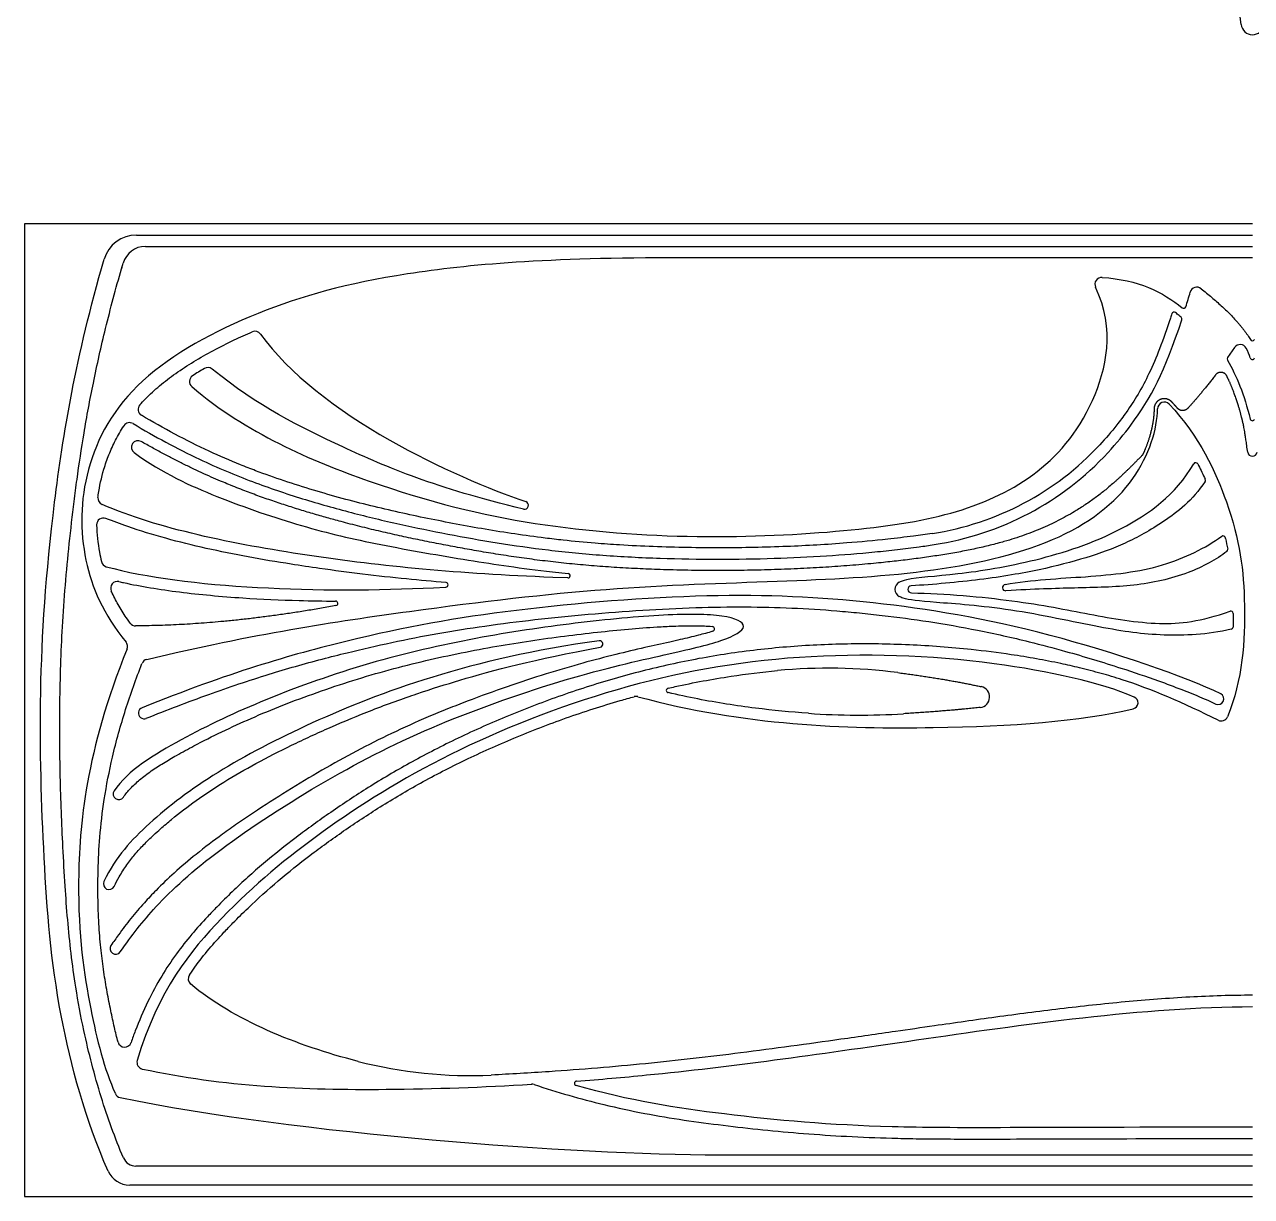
# Model space of a CAD drawing. Header units: millimetres. Extents: x -143 to 143, y -142 to 141.
# Drawn here: x -142.51 to -96.74, y 13.47 to 57.18 of the extents above; entities that cross this region are included whole.
import ezdxf

# ---------------------------------------------------------------- set-up
doc = ezdxf.new("R2010")
doc.units = ezdxf.units.MM
doc.header["$MEASUREMENT"] = 0
doc.layers.add('Layer 03', color=5, linetype='Continuous')

msp = doc.modelspace()

# ---------------------------------------------------------------- linework, layer by layer
at = {"layer": 'Layer 03'}
for p, q in [((-142.506, 49.754), (-142.506, 13.466)), ((-96.701, 49.754), (-142.506, 49.754)), ((-138.33, 49.33), (-96.701, 49.33)), ((-137.996, 48.907), (-96.701, 48.907)), ((-138.889, 48.073), (-138.83, 48.279)), ((-138.877, 48.116), (-138.889, 48.073)), ((-96.701, 48.484), (-117.96, 48.484)), ((-97.366, 45.137), (-97.632, 44.756)), ((-122.809, 36.77), (-122.227, 36.706)), ((-127.245, 36.176), (-126.785, 36.199)), ((-122.24, 36.537), (-122.802, 36.56)), ((-116.59, 15.021), (-96.701, 15.021)), ((-96.701, 14.598), (-138.349, 14.598)), ((-96.701, 13.89), (-138.584, 13.89)), ((-142.506, 13.466), (-96.701, 13.466))]:
    msp.add_line(p, q, dxfattribs=at)
for centre, radius, start, end in [((-96.701, 57.226), 0.423, 185.9806, 354.0194), ((-138.33, 48.074), 1.256, 90, 163.786), ((-137.996, 48.039), 0.868, 90, 163.9355), ((-102.322, 47.496), 0.254, 86.4944, 205.1375), ((-98.776, 47.13), 0.254, 51.7396, 163.6753), ((-99.626, 46.373), 0.0847, 51.6841, 162.2774), ((-99.416, 46.198), 0.0847, 342.1025, 48.8672), ((-99.264, 46.679), 0.0847, 230.7504, 342.933), ((-133.909, 45.488), 0.254, 35.4979, 113.1991), ((-96.701, 45.473), 0.0847, 211.2851, 328.7149), ((-97.157, 44.991), 0.254, 27.269, 145.0293), ((-97.562, 44.708), 0.0847, 145.0293, 210.3465), ((-96.701, 44.771), 0.0847, 198.0783, 341.9217), ((-136.101, 43.867), 0.254, 122.884, 229.4299), ((-135.669, 44.134), 0.254, 50.9295, 120.5441), ((-99.988, 42.845), 0.254, 43.2483, 179.6619), ((-138.017, 42.824), 0.254, 138.2472, 239.2306), ((-138.587, 42.079), 0.254, 59.0352, 147.0549), ((-96.701, 42.486), 0.0847, 193.8985, 346.1015), ((-138.275, 41.415), 0.246, 60.1467, 234.3262), ((-110.25, 48.796), 10.718, 278.6338, 317.1231), ((-110.25, 48.796), 11.141, 278.6338, 317.1231), ((-96.701, 41.255), 0.178, 187.8501, 352.1499), ((-98.817, 40.753), 0.0847, 27.7121, 149.777), ((-98.541, 40.184), 0.0847, 327.2147, 24.1874), ((-139.515, 39.511), 0.254, 172.7462, 246.6456), ((-123.857, 39.247), 0.147, 256.4728, 71.1718), ((-139.564, 38.522), 0.254, 67.9752, 181.6087), ((-97.798, 38.022), 0.0847, 13.5592, 125.5799), ((-97.704, 37.594), 0.0847, 307.8404, 11.036), ((-139.393, 37.204), 0.254, 193.1861, 254.6108), ((-122.236, 36.622), 0.0847, 267.7234, 83.746), ((-139.04, 36.155), 0.254, 77.089, 204.243), ((-126.789, 36.284), 0.0847, 272.8768, 85.4324), ((-109.736, 36.114), 0.301, 118.9075, 242.2038), ((-109.422, 36.114), 0.133, 92.9405, 269.1332), ((-105.905, 36.179), 0.118, 100.3297, 273.2387), ((-130.904, 35.589), 0.0847, 280.3878, 89.6394), ((-97.503, 35.218), 0.0847, 0.1573, 108.9016), ((-138.363, 35.004), 0.254, 215.9447, 270.3422), ((-116.862, 34.637), 0.092, 287.1813, 85.2342), ((-97.51, 34.711), 0.0847, 283.6107, 358.3891), ((-138.918, 33.987), 0.254, 338.0617, 38.8402), ((-121.051, 34.074), 0.118, 280.6544, 97.5095), ((-137.888, 33.253), 0.254, 103.4637, 158.6177), ((-112.509, 12.906), 20.267, 82.6794, 95.4127), ((-119.694, 31.865), 0.254, 74.7429, 105.1869), ((-118.48, 32.343), 0.0847, 102.899, 256.8404), ((-106.9, 32.099), 0.394, 276.3994, 77.8661), ((-101.199, 31.885), 0.231, 283.0762, 66.8538), ((-97.978, 32.025), 0.212, 244.079, 64.079), ((-138.045, 31.498), 0.212, 112.0015, 292.0015), ((-111.374, 57.816), 26.395, 265.8921, 273.6034), ((-97.867, 31.456), 0.254, 243.1236, 337.422), ((-138.99, 28.481), 0.212, 146.0035, 326.0035), ((-139.353, 25.126), 0.212, 154.1572, 334.1572), ((-139.108, 22.713), 0.212, 145.2532, 325.2524), ((-136.147, 21.586), 0.254, 145.8312, 229.9793), ((-138.773, 19.291), 0.254, 194.6273, 341.1276), ((-138.059, 18.469), 0.254, 163.2694, 257.8241), ((-125.89, 34.752), 16.774, 255.5974, 272.6984), ((-123.573, 17.401), 0.254, 71.4608, 93.4857), ((-121.911, 17.684), 0.0847, 94.3443, 254.1934), ((-138.888, 17.406), 0.254, 204.4688, 258.419), ((-138.349, 15.106), 0.508, 203.0697, 270), ((-138.584, 14.768), 0.878, 203.6559, 270)]:
    msp.add_arc(centre, radius, start, end, dxfattribs=at)
for points, knots in [([(-97.121, 57.182), (-97.339, 59.259), (-98.945, 63.362), (-104.505, 68.525), (-112.993, 71.129), (-117.876, 73.151), (-118.922, 74.894), (-119.071, 75.274)], [155.705225, 155.705225, 155.705225, 155.705225, 163.043447, 170.38167, 177.719893, 185.058116, 187.019931, 187.019931, 187.019931, 187.019931]), ([(-139.389, 14.416), (-140.227, 16.328), (-141.394, 20.542), (-141.814, 25.997), (-142.005, 32.199), (-141.585, 38.73), (-140.601, 44.763), (-139.537, 48.425)], [1288.155372, 1288.155372, 1288.155372, 1288.155372, 1295.978552, 1304.522243, 1313.065933, 1321.609624, 1329.51276, 1329.51276, 1329.51276, 1329.51276]), ([(-138.817, 14.907), (-139.133, 15.648), (-139.698, 17.212), (-140.251, 19.351), (-140.585, 21.149), (-140.774, 22.53), (-140.903, 23.788), (-141, 25.11), (-141.099, 26.893), (-141.187, 29.169), (-141.207, 31.908), (-141.109, 34.805), (-140.901, 37.312), (-140.689, 39.141), (-140.51, 40.516), (-140.288, 41.992), (-139.94, 43.873), (-139.48, 45.921), (-139.102, 47.335), (-138.889, 48.073)], [1259.506879, 1259.506879, 1259.506879, 1259.506879, 1262.363608, 1265.389163, 1267.330196, 1268.840457, 1270.325983, 1271.811168, 1273.536551, 1276.652158, 1279.880386, 1283.24179, 1286.919463, 1288.790337, 1289.765752, 1291.831223, 1294.078512, 1296.543777, 1299.264395, 1299.264395, 1299.264395, 1299.264395]), ([(-117.96, 48.484), (-123.094, 48.484), (-128.8, 47.983), (-133.849, 46.605), (-138.566, 44.041), (-140.428, 40.587), (-140.443, 37.16), (-139.574, 35.208), (-138.72, 34.147)], [1415.659319, 1415.659319, 1415.659319, 1415.659319, 1422.069944, 1428.48057, 1434.891195, 1441.30182, 1447.712445, 1453.899895, 1453.899895, 1453.899895, 1453.899895]), ([(-136.266, 43.675), (-134.252, 41.95), (-129.23, 39.809), (-123.517, 38.413), (-117.336, 37.963), (-111.646, 38.258), (-107.829, 38.83), (-104.774, 40.178), (-102.51, 42.712), (-101.811, 45.808), (-102.552, 47.388)], [2990.538381, 2990.538381, 2990.538381, 2990.538381, 2996.436902, 3002.649612, 3008.862322, 3015.075032, 3021.287742, 3027.500452, 3033.713162, 3039.472462, 3039.472462, 3039.472462, 3039.472462]), ([(-99.707, 46.399), (-99.725, 46.344), (-99.867, 45.902), (-100.129, 45.146), (-100.53, 44.197), (-100.947, 43.405), (-101.362, 42.774), (-101.836, 42.14), (-102.174, 41.743), (-102.396, 41.503)], [2901.053749, 2901.053749, 2901.053749, 2901.053749, 2901.258597, 2902.698859, 2903.885064, 2904.908342, 2905.866537, 2906.556855, 2907.713325, 2907.713325, 2907.713325, 2907.713325]), ([(-99.36, 46.261), (-99.408, 46.303), (-99.478, 46.363), (-99.551, 46.421), (-99.574, 46.439)], [2900.532176, 2900.532176, 2900.532176, 2900.532176, 2900.7552746, 2900.860727, 2900.860727, 2900.860727, 2900.860727]), ([(-102.086, 41.215), (-101.766, 41.56), (-100.67, 42.898), (-99.958, 44.244), (-99.335, 46.172)], [2892.803173, 2892.803173, 2892.803173, 2892.803173, 2894.746039, 2900.415649, 2900.415649, 2900.415649, 2900.415649]), ([(-138.207, 42.993), (-138.137, 43.071), (-137.904, 43.32), (-137.465, 43.723), (-136.86, 44.183), (-136.188, 44.623), (-135.458, 45.037), (-134.727, 45.403), (-134.237, 45.624), (-134.009, 45.721)], [2952.851668, 2952.851668, 2952.851668, 2952.851668, 2953.220589, 2954.059756, 2954.959269, 2955.911883, 2956.906082, 2957.92946, 2958.808888, 2958.808888, 2958.808888, 2958.808888]), ([(-133.702, 45.635), (-132.652, 44.163), (-129.203, 41.55), (-125.146, 39.841), (-123.81, 39.386)], [2959.215731, 2959.215731, 2959.215731, 2959.215731, 2966.450151, 2973.070321, 2973.070321, 2973.070321, 2973.070321]), ([(-123.892, 39.104), (-127.204, 39.901), (-130.59, 41.35), (-133.791, 42.937), (-135.509, 44.331)], [2973.599781, 2973.599781, 2973.599781, 2973.599781, 2981.52182, 2989.00464, 2989.00464, 2989.00464, 2989.00464]), ([(-108.641, 38.2), (-108.875, 38.164), (-109.429, 38.087), (-110.491, 37.96), (-112.066, 37.813), (-114.135, 37.694), (-116.119, 37.655), (-117.781, 37.668), (-119.047, 37.703), (-120.193, 37.758), (-121.314, 37.837), (-122.241, 37.924), (-123.24, 38.041), (-124.211, 38.173), (-125.316, 38.35), (-126.756, 38.61), (-128.181, 38.898), (-129.597, 39.228), (-130.663, 39.503), (-131.741, 39.812), (-132.818, 40.153), (-133.725, 40.474), (-134.657, 40.839), (-136.109, 41.468), (-137.326, 42.117), (-138.147, 42.606)], [2916.491849, 2916.491849, 2916.491849, 2916.491849, 2917.329461, 2918.473705, 2920.28284, 2922.930491, 2925.814864, 2927.315634, 2928.816578, 2930.301868, 2931.381027, 2932.798083, 2933.600828, 2934.94624, 2936.269286, 2937.566653, 2940.130548, 2941.417987, 2942.717047, 2944.033536, 2945.38858, 2946.720143, 2947.441166, 2948.936938, 2952.32292, 2952.32292, 2952.32292, 2952.32292]), ([(-137.948, 33.5), (-133.979, 34.45), (-127.709, 35.395), (-120.723, 36.218), (-114.257, 36.407), (-108.862, 36.655), (-103.822, 37.761), (-100.862, 40.068), (-100.246, 42.111), (-100.242, 42.846)], [517.838503, 517.838503, 517.838503, 517.838503, 524.753505, 531.743093, 538.73268, 545.722268, 552.711855, 559.701443, 566.325236, 566.325236, 566.325236, 566.325236]), ([(-99.803, 43.019), (-98.673, 41.818), (-97.273, 38.756), (-96.887, 35.826), (-97.062, 32.73), (-97.632, 31.359)], [567.039496, 567.039496, 567.039496, 567.039496, 573.077932, 580.940309, 588.347286, 588.347286, 588.347286, 588.347286]), ([(-139.767, 39.543), (-139.763, 39.577), (-139.715, 39.93), (-139.598, 40.469), (-139.365, 41.144), (-139.119, 41.686), (-138.916, 42.038), (-138.802, 42.213), (-138.8, 42.218)], [3438.534446, 3438.534446, 3438.534446, 3438.534446, 3438.652888, 3439.799625, 3440.482265, 3441.181851, 3441.903693, 3441.921442, 3441.921442, 3441.921442, 3441.921442]), ([(-138.456, 42.297), (-137.652, 41.815), (-136.504, 41.194), (-134.994, 40.519), (-133.718, 40.01), (-132.164, 39.488), (-130.328, 38.967), (-128.517, 38.536), (-126.704, 38.167), (-124.855, 37.836), (-123.267, 37.612), (-121.95, 37.469), (-120.565, 37.352), (-118.792, 37.262), (-116.661, 37.227), (-114.588, 37.259), (-112.636, 37.35), (-111.103, 37.474), (-109.955, 37.596), (-109.219, 37.688), (-108.764, 37.753), (-108.578, 37.781)], [3442.382312, 3442.382312, 3442.382312, 3442.382312, 3445.702736, 3447.003629, 3448.238111, 3450.570598, 3452.810513, 3454.996926, 3457.165446, 3459.366203, 3461.652378, 3462.844433, 3464.058955, 3466.579957, 3469.13116, 3471.610754, 3473.924768, 3476.055075, 3477.056929, 3478.016395, 3478.683889, 3478.683889, 3478.683889, 3478.683889]), ([(-138.418, 41.216), (-137.327, 40.432), (-135.297, 39.505), (-132.084, 38.414), (-129.359, 37.782), (-125.796, 37.168), (-124.02, 36.903), (-122.809, 36.77)], [3396.961356, 3396.961356, 3396.961356, 3396.961356, 3400.685135, 3404.617882, 3408.550629, 3412.483376, 3416.416123, 3416.416123, 3416.416123, 3416.416123]), ([(-109.881, 36.377), (-109.81, 36.417), (-109.419, 36.563), (-107.855, 36.63), (-104.819, 37.127), (-101.612, 38.167), (-99.566, 39.635), (-98.89, 40.795)], [264.959112, 264.959112, 264.959112, 264.959112, 265.872702, 268.689428, 271.506153, 274.322878, 277.041981, 277.041981, 277.041981, 277.041981]), ([(-98.742, 40.792), (-98.732, 40.774), (-98.634, 40.585), (-98.542, 40.394), (-98.463, 40.219)], [277.255024, 277.255024, 277.255024, 277.255024, 277.3288336, 278.008437, 278.008437, 278.008437, 278.008437]), ([(-98.469, 40.138), (-98.929, 39.424), (-100.1, 38.539), (-101.432, 37.801), (-102.859, 37.283), (-104.597, 36.83), (-106.671, 36.473), (-108.615, 36.289), (-109.428, 36.247)], [278.107873, 278.107873, 278.107873, 278.107873, 280.415955, 282.850226, 285.284498, 287.71877, 290.153041, 292.403561, 292.403561, 292.403561, 292.403561]), ([(-122.802, 36.56), (-126.353, 36.701), (-131.854, 37.22), (-137.509, 38.368), (-139.616, 39.278)], [3417.895406, 3417.895406, 3417.895406, 3417.895406, 3428.159058, 3438.14751, 3438.14751, 3438.14751, 3438.14751]), ([(-139.818, 38.515), (-139.808, 38.175), (-139.76, 37.716), (-139.667, 37.264), (-139.64, 37.146)], [132.758341, 132.758341, 132.758341, 132.758341, 133.962708, 134.391685, 134.391685, 134.391685, 134.391685]), ([(-126.782, 36.368), (-127.273, 36.408), (-128.312, 36.5), (-129.884, 36.672), (-131.32, 36.863), (-132.743, 37.076), (-134.156, 37.315), (-135.716, 37.629), (-137.219, 37.997), (-138.466, 38.376), (-139.201, 38.65), (-139.469, 38.758)], [150.067772, 150.067772, 150.067772, 150.067772, 151.813208, 153.760631, 155.672473, 156.94575, 158.858647, 160.748158, 162.584193, 164.340418, 165.362544, 165.362544, 165.362544, 165.362544]), ([(-105.926, 36.295), (-104.934, 36.476), (-102.786, 36.562), (-100.028, 36.862), (-98.445, 37.663), (-97.847, 38.091)], [85.248073, 85.248073, 85.248073, 85.248073, 88.484434, 91.932252, 95.21032, 95.21032, 95.21032, 95.21032]), ([(-97.715, 38.042), (-97.713, 38.03), (-97.678, 37.887), (-97.647, 37.743), (-97.621, 37.61)], [95.4058335, 95.4058335, 95.4058335, 95.4058335, 95.447849, 95.9274671, 95.9274671, 95.9274671, 95.9274671]), ([(-97.652, 37.527), (-98.041, 37.226), (-99.183, 36.617), (-101.101, 36.201), (-103.232, 36.173), (-104.85, 36.12), (-105.898, 36.061)], [96.037764, 96.037764, 96.037764, 96.037764, 98.286455, 100.968504, 103.650552, 106.138817, 106.138817, 106.138817, 106.138817]), ([(-138.983, 36.403), (-138.927, 36.39), (-138.539, 36.303), (-137.789, 36.162), (-136.705, 36.007), (-135.554, 35.883), (-134.067, 35.766), (-132.51, 35.696), (-131.357, 35.677), (-130.904, 35.674)], [88.280542, 88.280542, 88.280542, 88.280542, 88.48289, 89.688968, 90.985856, 92.359127, 93.792663, 96.270366, 97.878282, 97.878282, 97.878282, 97.878282]), ([(-138.569, 34.855), (-138.603, 34.902), (-138.749, 35.108), (-138.982, 35.472), (-139.17, 35.83), (-139.258, 36.022), (-139.271, 36.051)], [85.973643, 85.973643, 85.973643, 85.973643, 86.18219, 86.866572, 87.503133, 87.614765, 87.614765, 87.614765, 87.614765]), ([(-97.885, 32.215), (-99.194, 32.852), (-104.599, 34.702), (-110.953, 35.731), (-116.711, 36.018), (-124.503, 35.396), (-130.168, 34.375), (-134.918, 32.99), (-138.124, 31.695)], [297.455672, 297.455672, 297.455672, 297.455672, 305.507154, 313.740103, 321.973052, 330.206001, 338.438951, 346.452304, 346.452304, 346.452304, 346.452304]), ([(-97.49, 34.628), (-98.374, 34.414), (-100.186, 34.349), (-102.147, 34.63), (-105.824, 35.437), (-108.816, 35.639), (-109.59, 35.724), (-109.836, 35.826), (-109.876, 35.848)], [249.651114, 249.651114, 249.651114, 249.651114, 252.26621, 255.082935, 257.899661, 260.716386, 263.533112, 264.194892, 264.194892, 264.194892, 264.194892]), ([(-109.424, 35.981), (-108.155, 35.961), (-105.317, 35.698), (-102.811, 35.18), (-100.153, 34.72), (-98.651, 34.914), (-97.531, 35.298)], [234.351557, 234.351557, 234.351557, 234.351557, 237.845232, 241.545306, 245.245381, 248.728702, 248.728702, 248.728702, 248.728702]), ([(-137.965, 31.302), (-137.193, 31.614), (-135.678, 32.196), (-133.487, 32.933), (-131.759, 33.426), (-130.229, 33.813), (-128.793, 34.144), (-127.078, 34.479), (-125.298, 34.76), (-123.428, 34.995), (-121.465, 35.192), (-119.464, 35.343), (-117.509, 35.44), (-115.652, 35.47), (-113.896, 35.429), (-112.479, 35.339), (-111.357, 35.236), (-110.214, 35.113), (-108.742, 34.917), (-106.911, 34.595), (-105.21, 34.215), (-103.426, 33.742), (-101.817, 33.254), (-100.376, 32.766), (-99.371, 32.393), (-98.725, 32.132), (-98.306, 31.947), (-98.135, 31.866), (-98.07, 31.835)], [347.237697, 347.237697, 347.237697, 347.237697, 350.189364, 352.98686, 355.426888, 356.554123, 358.578359, 360.648987, 362.743949, 364.962634, 367.325141, 369.732221, 372.074909, 374.259811, 376.308792, 378.296885, 379.291504, 380.298579, 382.371015, 384.552931, 386.884961, 388.542258, 391.093258, 392.839917, 393.934388, 394.891246, 395.30515, 395.560373, 395.560373, 395.560373, 395.560373]), ([(-138.934, 22.593), (-138.508, 23.206), (-137.666, 24.296), (-135.518, 26.295), (-131.217, 29.088), (-127.204, 31.114), (-122.119, 32.887), (-118.355, 33.734), (-116.361, 34.183), (-115.364, 34.756), (-116.286, 35.18), (-118.45, 35.208), (-121.923, 34.882), (-125.623, 34.342), (-129.641, 33.428), (-133.629, 32.012), (-136.687, 30.55), (-138.656, 29.355), (-139.166, 28.599)], [487.257275, 487.257275, 487.257275, 487.257275, 490.702028, 494.597965, 498.493902, 502.389839, 506.285776, 510.181713, 514.077649, 517.973586, 521.869523, 525.76546, 529.661397, 533.557334, 537.45327, 541.349207, 545.245144, 549.14108, 549.14108, 549.14108, 549.14108]), ([(-116.834, 34.549), (-117.011, 34.495), (-117.413, 34.387), (-117.949, 34.26), (-118.616, 34.109), (-119.418, 33.93), (-120.5, 33.675), (-121.729, 33.355), (-123.084, 32.957), (-124.523, 32.483), (-125.747, 32.039), (-126.725, 31.655), (-127.67, 31.264), (-128.809, 30.751), (-130.131, 30.085), (-131.427, 29.365), (-132.708, 28.597), (-133.754, 27.926), (-134.553, 27.382), (-135.273, 26.874), (-136.07, 26.27), (-136.897, 25.568), (-137.535, 24.959), (-138.072, 24.39), (-138.542, 23.841), (-138.95, 23.305), (-139.189, 22.967), (-139.282, 22.834)], [455.93514, 455.93514, 455.93514, 455.93514, 456.589662, 457.408456, 457.888401, 459.010093, 460.322525, 461.826409, 463.509122, 465.325138, 467.19401, 468.122734, 469.045593, 470.820458, 472.546941, 474.287636, 476.073281, 477.840442, 478.688594, 479.497998, 480.962291, 482.232819, 483.338491, 484.087407, 485.003765, 485.897626, 486.47187, 486.47187, 486.47187, 486.47187]), ([(-138.815, 28.362), (-138.737, 28.477), (-138.55, 28.704), (-138.2, 29.029), (-137.784, 29.341), (-137.319, 29.642), (-136.788, 29.95), (-136.065, 30.343), (-135.141, 30.811), (-134.034, 31.317), (-132.849, 31.807), (-131.583, 32.279), (-130.259, 32.723), (-128.907, 33.119), (-127.12, 33.568), (-124.94, 34.006), (-122.798, 34.323), (-121.157, 34.516), (-120.009, 34.631), (-119.066, 34.705), (-118.239, 34.748), (-117.65, 34.761), (-117.165, 34.75), (-116.951, 34.737), (-116.854, 34.729)], [428.112159, 428.112159, 428.112159, 428.112159, 428.603529, 429.149805, 429.802711, 430.442847, 431.110963, 431.980625, 433.357399, 434.779702, 436.292077, 437.902224, 439.566417, 441.238663, 442.892556, 446.093563, 449.113184, 450.563877, 451.944878, 453.202813, 453.915211, 454.87871, 455.289004, 455.635415, 455.635415, 455.635415, 455.635415]), ([(-138.682, 33.893), (-140.225, 30.061), (-140.714, 24.52), (-140.113, 20.559), (-139.534, 18.211), (-139.119, 17.301)], [1186.120637, 1186.120637, 1186.120637, 1186.120637, 1193.029564, 1200.021741, 1206.178073, 1206.178073, 1206.178073, 1206.178073]), ([(-121.066, 34.191), (-123.489, 33.871), (-127.647, 32.863), (-131.886, 31.151), (-135.47, 29.292), (-137.928, 27.418), (-139.095, 26.143), (-139.543, 25.218)], [177.297631, 177.297631, 177.297631, 177.297631, 182.274437, 187.347966, 192.421496, 197.495026, 202.323964, 202.323964, 202.323964, 202.323964]), ([(-139.162, 25.033), (-139.103, 25.156), (-138.959, 25.43), (-138.704, 25.831), (-138.395, 26.229), (-138.057, 26.599), (-137.732, 26.913), (-137.386, 27.225), (-136.869, 27.666), (-136.089, 28.263), (-135.038, 28.958), (-133.845, 29.643), (-132.761, 30.197), (-131.833, 30.637), (-130.837, 31.088), (-129.497, 31.645), (-127.722, 32.276), (-125.678, 32.92), (-123.501, 33.493), (-121.029, 33.958)], [152.467194, 152.467194, 152.467194, 152.467194, 152.95005, 153.561757, 154.150096, 154.735589, 155.334775, 155.748216, 156.387487, 157.743225, 159.223861, 160.851145, 162.614218, 163.539445, 164.489816, 166.486275, 168.681334, 171.159079, 176.868054, 176.868054, 176.868054, 176.868054]), ([(-97.982, 31.23), (-99.234, 31.864), (-100.893, 32.558), (-102.362, 32.984), (-103.113, 33.181), (-103.919, 33.363), (-104.769, 33.528), (-105.882, 33.71), (-107.46, 33.911), (-109.497, 34.064), (-111.797, 34.097), (-114.062, 33.989), (-116.269, 33.734), (-118.419, 33.336), (-120.524, 32.799), (-122.578, 32.136), (-124.555, 31.374), (-126.126, 30.671), (-127.309, 30.08), (-128.397, 29.496), (-129.662, 28.75), (-130.848, 27.966), (-131.737, 27.336), (-132.58, 26.713), (-133.602, 25.899), (-134.58, 25.018), (-135.265, 24.338), (-135.771, 23.811), (-136.285, 23.239), (-136.863, 22.505), (-137.419, 21.669), (-137.938, 20.711), (-138.296, 19.873), (-138.482, 19.355), (-138.532, 19.209)], [588.841031, 588.841031, 588.841031, 588.841031, 591.132295, 591.750721, 592.419458, 592.984803, 593.721349, 594.48163, 595.674579, 597.51378, 599.35099, 601.156852, 602.916105, 604.646079, 606.368323, 608.093061, 609.790171, 611.419036, 612.195159, 612.942896, 614.362305, 615.694929, 616.333779, 616.959439, 618.194893, 619.447772, 620.09566, 620.495509, 621.190737, 621.929211, 622.721561, 623.581206, 624.524784, 624.892747, 624.892747, 624.892747, 624.892747]), ([(-101.108, 32.097), (-102.348, 32.627), (-106.586, 33.585), (-113.74, 33.817), (-120.433, 32.599), (-126.925, 30.009), (-131.532, 27.088), (-135.093, 24.15), (-137.516, 21.158), (-138.302, 18.542)], [1521.82521, 1521.82521, 1521.82521, 1521.82521, 1528.201734, 1535.677119, 1543.152504, 1550.627889, 1558.103274, 1565.578659, 1572.815325, 1572.815325, 1572.815325, 1572.815325]), ([(-139.018, 19.227), (-139.066, 19.408), (-139.16, 19.796), (-139.294, 20.418), (-139.429, 21.106), (-139.556, 21.854), (-139.66, 22.664), (-139.735, 23.553), (-139.766, 24.357), (-139.771, 25.058), (-139.761, 25.846), (-139.708, 26.924), (-139.541, 28.339), (-139.23, 29.934), (-138.758, 31.629), (-138.346, 32.781), (-138.125, 33.346)], [500.545564, 500.545564, 500.545564, 500.545564, 501.208531, 501.9593, 502.797649, 503.694543, 504.647064, 505.689533, 506.856207, 507.496774, 508.174136, 509.648856, 511.317818, 513.22033, 515.399669, 517.549717, 517.549717, 517.549717, 517.549717]), ([(-118.498, 32.426), (-118.411, 32.446), (-117.634, 32.62), (-116.278, 32.871), (-114.999, 33.027), (-114.421, 33.082)], [139.503941, 139.503941, 139.503941, 139.503941, 139.822449, 142.325866, 144.385473, 144.385473, 144.385473, 144.385473]), ([(-136.357, 21.729), (-136.291, 21.826), (-136.057, 22.159), (-135.634, 22.697), (-135.147, 23.238), (-134.661, 23.744), (-133.999, 24.401), (-133.053, 25.254), (-132.061, 26.044), (-131.24, 26.65), (-130.372, 27.266), (-129.214, 28.032), (-127.707, 28.921), (-126.044, 29.78), (-124.229, 30.592), (-122.297, 31.337), (-120.789, 31.823), (-119.935, 32.063), (-119.761, 32.11)], [1868.94279, 1868.94279, 1868.94279, 1868.94279, 1869.359981, 1870.385576, 1871.365525, 1871.938728, 1872.869802, 1874.669702, 1876.451154, 1877.358537, 1878.287551, 1880.220862, 1882.276808, 1884.484678, 1886.850345, 1889.317513, 1891.821434, 1892.460507, 1892.460507, 1892.460507, 1892.460507]), ([(-119.627, 32.11), (-115.659, 31.027), (-108.375, 30.799), (-103.169, 31.191), (-101.147, 31.66)], [1892.619911, 1892.619911, 1892.619911, 1892.619911, 1904.018364, 1914.405509, 1914.405509, 1914.405509, 1914.405509]), ([(-113.265, 31.489), (-113.924, 31.536), (-115.304, 31.669), (-117.049, 31.944), (-118.13, 32.175), (-118.499, 32.261)], [132.979875, 132.979875, 132.979875, 132.979875, 135.321974, 137.892144, 139.235263, 139.235263, 139.235263, 139.235263]), ([(-96.701, 20.971), (-97.48, 20.971), (-99.066, 20.919), (-101.46, 20.735), (-103.871, 20.472), (-106.242, 20.163), (-108.284, 19.871), (-110.209, 19.591), (-112.617, 19.245), (-115.723, 18.817), (-119.351, 18.399), (-122.456, 18.141), (-124.378, 18.03), (-125.1, 17.996)], [1820.561035, 1820.561035, 1820.561035, 1820.561035, 1823.322568, 1826.179923, 1829.067509, 1831.915495, 1834.650969, 1836.376505, 1838.808608, 1843.269076, 1847.48614, 1851.748034, 1854.307415, 1854.307415, 1854.307415, 1854.307415]), ([(-121.917, 17.769), (-121.037, 17.835), (-116.96, 18.193), (-110.056, 19.179), (-100.706, 20.547), (-96.701, 20.547)], [529.012357, 529.012357, 529.012357, 529.012357, 532.426383, 544.939644, 557.452906, 557.452906, 557.452906, 557.452906]), ([(-138.112, 18.221), (-135.056, 17.561), (-130.273, 17.366), (-125.392, 17.544), (-123.588, 17.654)], [1573.310412, 1573.310412, 1573.310412, 1573.310412, 1584.993193, 1591.940014, 1591.940014, 1591.940014, 1591.940014]), ([(-123.492, 17.641), (-122.638, 17.355), (-121.272, 16.96), (-119.396, 16.558), (-117.91, 16.311), (-116.441, 16.118), (-114.955, 15.949), (-113.421, 15.809), (-111.814, 15.701), (-110.416, 15.645), (-109.22, 15.62), (-108.205, 15.61), (-107.033, 15.607), (-104.965, 15.611), (-101.496, 15.623), (-98.485, 15.627), (-96.701, 15.627)], [1592.055336, 1592.055336, 1592.055336, 1592.055336, 1595.247963, 1597.088422, 1598.850616, 1600.583933, 1602.337952, 1604.148137, 1606.041093, 1608.043875, 1609.106574, 1610.279126, 1611.638372, 1613.261087, 1617.605536, 1623.929279, 1623.929279, 1623.929279, 1623.929279]), ([(-96.701, 16.05), (-105.19, 16.05), (-110.452, 15.95), (-116.326, 16.472), (-119.934, 17.037), (-121.934, 17.603)], [498.906153, 498.906153, 498.906153, 498.906153, 509.083529, 519.260905, 528.733368, 528.733368, 528.733368, 528.733368])]:
    msp.add_open_spline(points, degree=3, knots=knots, dxfattribs=at)
for points, degree in [([(-102.306, 47.749), (-100.959, 47.667), (-100.04, 47.204), (-99.318, 46.614)], 3), ([(-99.183, 46.654), (-99.13, 46.829), (-99.075, 47.011), (-99.02, 47.201)], 3), ([(-98.618, 47.329), (-97.291, 46.283), (-96.773, 45.429)], 2), ([(-96.781, 44.745), (-96.822, 44.871), (-96.87, 44.987), (-96.932, 45.107)], 3), ([(-97.635, 44.665), (-97.293, 44.08), (-97.01, 43.382), (-96.783, 42.465)], 3), ([(-135.798, 44.353), (-135.947, 44.265), (-136.094, 44.174), (-136.239, 44.081)], 3), ([(-139.46, 36.959), (-136.516, 36.149), (-131.426, 35.966), (-127.245, 36.176)], 3), ([(-130.889, 35.506), (-134.901, 34.77), (-138.362, 34.75)], 2), ([(-97.419, 35.218), (-97.418, 35.048), (-97.42, 34.878), (-97.425, 34.708)], 3), ([(-109.927, 33.007), (-108.245, 32.791), (-106.817, 32.484)], 2), ([(-106.856, 31.708), (-107.976, 31.582), (-109.715, 31.473)], 2), ([(-130.062, 18.505), (-132.365, 19.096), (-134.695, 20.035), (-136.311, 21.392)], 3), ([(-138.939, 17.157), (-132.302, 15.797), (-122.001, 15.021), (-116.59, 15.021)], 3)]:
    msp.add_open_spline(points, degree=degree, dxfattribs=at)
for points, weights, knots in [([(-98.083, 44.108), (-98.445, 43.631), (-98.79, 43.223), (-99.115, 42.864), (-99.164, 42.81), (-99.231, 42.78), (-99.305, 42.781), (-99.379, 42.781), (-99.446, 42.812), (-99.494, 42.867)], [1, 1, 1, 1, 0.941519233692, 0.941519233692, 1, 0.941519233692, 0.941519233692, 1], [3349.844562, 3349.844562, 3349.844562, 3349.844562, 3351.494041, 3351.494041, 3351.494041, 3351.718104, 3351.718104, 3351.718104, 3351.942167, 3351.942167, 3351.942167, 3351.942167]), ([(-96.877, 41.23), (-96.99, 42.049), (-97.061, 42.375), (-97.215, 42.976), (-97.457, 43.644), (-97.613, 43.985), (-97.652, 44.065), (-97.691, 44.146), (-97.765, 44.198), (-97.855, 44.207), (-97.945, 44.217), (-98.028, 44.18), (-98.083, 44.108)], [1, 1, 1, 1, 1, 1, 1, 0.914791221223, 0.914791221223, 1, 0.914791221223, 0.914791221223, 1], [3346.078917, 3346.078917, 3346.078917, 3346.078917, 3347.078917, 3348.126212, 3349.02393, 3349.301753, 3349.301753, 3349.301753, 3349.573157, 3349.573157, 3349.573157, 3349.844562, 3349.844562, 3349.844562, 3349.844562]), ([(-99.494, 42.867), (-99.565, 42.948), (-99.637, 43.028), (-99.71, 43.106), (-99.821, 43.223), (-99.978, 43.258), (-100.127, 43.199), (-100.277, 43.141), (-100.368, 43.008), (-100.369, 42.847)], [1, 1, 1, 1, 0.885351222184, 0.885351222184, 1, 0.885351222184, 0.885351222184, 1], [3351.9421668, 3351.9421668, 3351.9421668, 3351.9421668, 3352.2785777, 3352.2785777, 3352.2785777, 3352.5635006, 3352.5635006, 3352.5635006, 3352.8484234, 3352.8484234, 3352.8484234, 3352.8484234]), ([(-100.369, 42.847), (-100.369, 42.755), (-100.381, 42.564), (-100.44, 42.156), (-100.566, 41.683), (-100.709, 41.321), (-100.779, 41.168), (-100.792, 41.141), (-100.809, 41.116), (-100.83, 41.095), (-101.406, 40.51), (-102.528, 39.409), (-105.204, 37.924), (-109.387, 37.155), (-114.847, 36.743), (-121.578, 36.871), (-127.067, 37.75), (-132.232, 38.945), (-135.992, 40.388), (-138.153, 41.628)], [1, 1, 1, 1, 1, 1, 1, 0.989737445425, 0.989737445425, 1, 1, 1, 1, 1, 1, 1, 1, 1, 1, 1], [3352.848423, 3352.848423, 3352.848423, 3352.848423, 3353.136571, 3353.449663, 3354.138897, 3354.667611, 3354.667611, 3354.667611, 3354.760899, 3354.760899, 3354.760899, 3358.819833, 3364.163904, 3369.507976, 3374.852047, 3380.196118, 3385.54019, 3390.884261, 3396.078917, 3396.078917, 3396.078917, 3396.078917])]:
    msp.add_rational_spline(points, weights, degree=3, knots=knots, dxfattribs=at)

doc.saveas('drawing.dxf')
